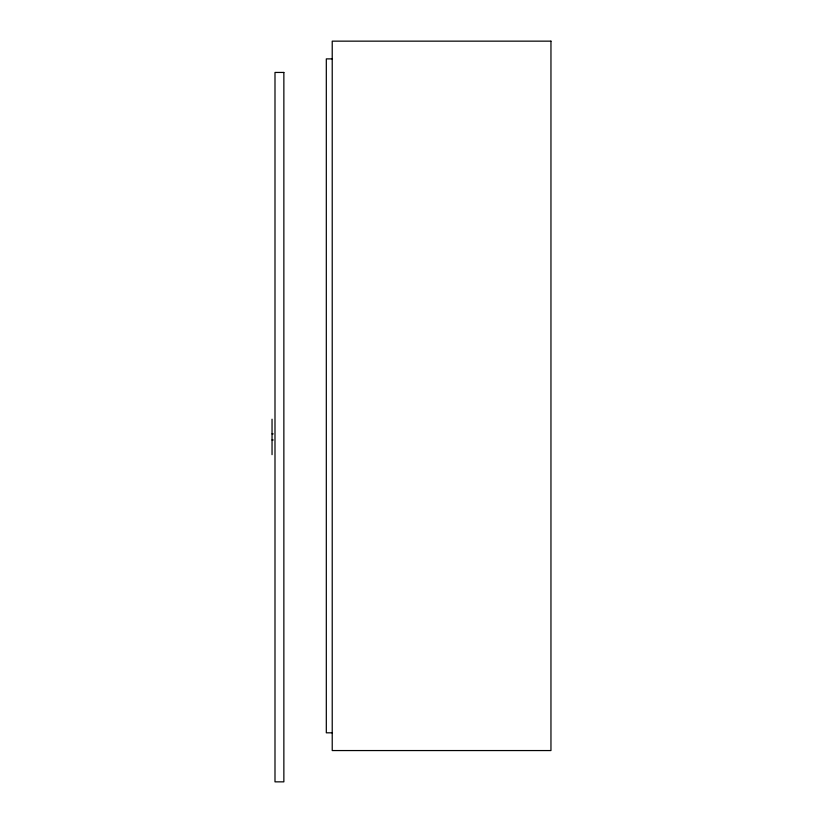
<?xml version="1.0" encoding="UTF-8"?>
<svg xmlns="http://www.w3.org/2000/svg" width="823" height="823" viewBox="0 0 823 823"><rect width="100%" height="100%" fill="white"/><g stroke="black" fill="none" stroke-linecap="round" stroke-linejoin="round"><path stroke-width="1.23" d="M332.225 58.886L326.309 58.886L326.309 732.82L332.225 732.82M272.043 433.886L273.226 433.886M272.043 439.976L273.226 439.976M272.043 419.195L272.043 454.666M550.957 41.15L332.225 41.15L332.225 750.555L550.957 750.555L550.957 41.15M283.863 72.445L274.995 72.445L274.995 781.85L283.863 781.85L283.863 72.445"/></g></svg>
